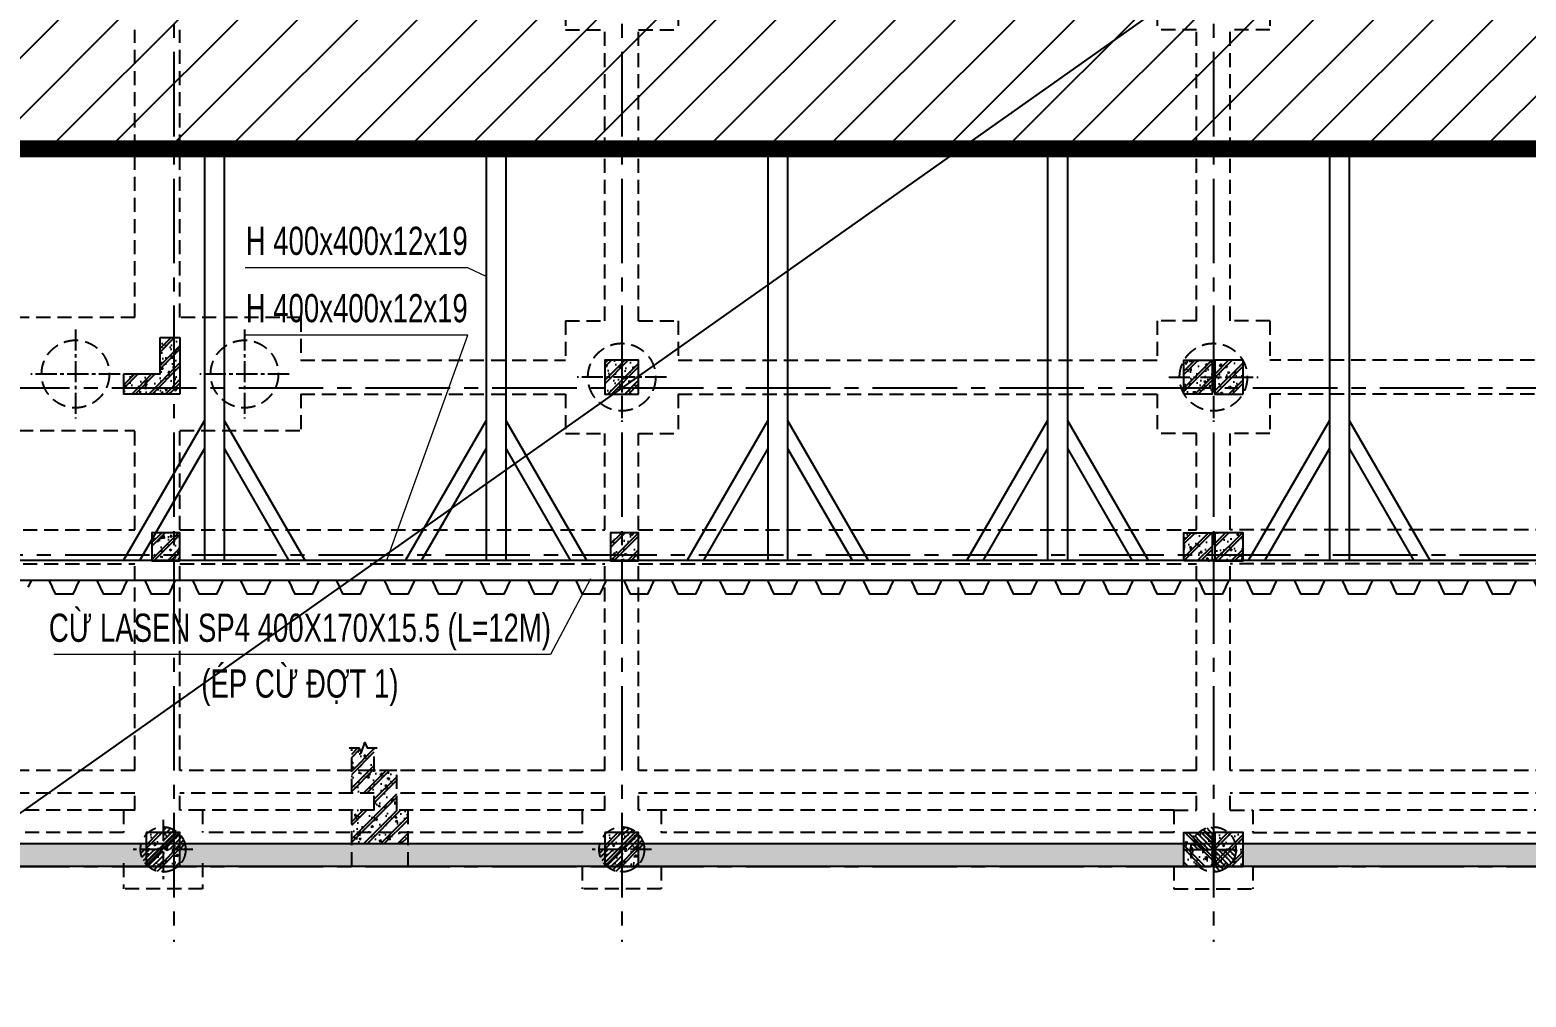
# Model space of a CAD drawing. Extents: x 71 to 3057337, y -14 to 345257.
# Drawn here: x 2958551 to 2985102, y 272098 to 289256 of the extents above; entities that cross this region are included whole.
import ezdxf
from ezdxf.enums import TextEntityAlignment as Align

# ---------------------------------------------------------------- set-up
doc = ezdxf.new("R2010")
doc.units = 0
doc.header["$LTSCALE"] = 1000
doc.header["$MEASUREMENT"] = 0
doc.linetypes.add('CENTER2', pattern=[1.125, 0.75, -0.125, 0.125, -0.125])
doc.linetypes.add('HIDDEN', pattern=[0.375, 0.25, -0.125])
for name, color, linetype in [('03BORDER', 3, 'CONTINUOUS'), ('CDC.01.AXIS', 160, 'CENTER2'), ('CDC.04.HIDDEN', 8, 'HIDDEN'), ('CDC.05.STEEL', 4, 'CONTINUOUS'), ('CDC.06.TEXT', 2, 'CONTINUOUS'), ('CDC.09.COLUMN', 4, 'CONTINUOUS'), ('CDC.10.HATCH', 9, 'CONTINUOUS'), ('CDC.14.STEELNUM', 2, 'CONTINUOUS'), ('DIM', 1, 'CONTINUOUS')]:
    doc.layers.add(name, color=color, linetype=linetype)
doc.layers.add('KCS_CHI', color=1, linetype='CONTINUOUS', lineweight=15)
doc.layers.add('KCS_Plotter', color=11, linetype='CONTINUOUS', plot=False)
doc.styles.add('ARIAL', font='arial.ttf', dxfattribs={"width": 0.6})
pattern_1 = [(50, (-321037.27, 0), (358.63009, -31.376067), [37.5, -412.5]), (355, (-321037.27, 0), (-69.37567, 376.09607), [30, -330]), (100.4514, (-321007.4, -2.6), (289.25469, 344.71977), [31.870095, -350.571056]), (46.1842, (-321037.27, 100), (533.62052, -82.75951), [56.25, -618.75]), (96.6356, (-320992.8, 93.1), (467.33135, 487.05894), [47.80514, -525.8565]), (351.1842, (-321037.3, 100), (467.33097, 487.0593), [45, -495]), (21, (-320987.27, 75), (298.453526, -201.309445), [37.5, -412.5]), (326, (-320987.27, 75), (121.657666, 362.57502), [30, -330]), (71.4514, (-320962.4, 58.22), (420.111314, 161.26525), [31.870095, -350.571056]), (37.5, (-321037.27, 0), (6.079928, 166.446927), [0, -326, 0, -335, 0, -331.25]), (7.5, (-321037.27, 0), (131.534769, 197.205856), [0, -191, 0, -318.5, 0, -126.25]), (327.5, (-321148.77, 0), (266.911218, -11.277436), [0, -125, 0, -390, 0, -517.5]), (317.5, (-321198.77, 0), (291.593085, 50.05249), [0, -162.5, 0, -259, 0, -367.5]), (45, (-321037.27, 0), (-150.26019, 150.26019), []), (45, (-321037.27, 61.25), (-150.26019, 150.26019), [])]
pattern_2 = [(50, (-321037.27, 0), (358.63009, -31.376067), [37.5, -412.5]), (355, (-321037.27, 0), (-69.37567, 376.09607), [30, -330]), (100.4514, (-321007.4, -2.6), (289.25469, 344.71977), [31.870095, -350.571056]), (46.1842, (-321037.27, 100), (533.62052, -82.75951), [56.25, -618.75]), (96.6356, (-320992.8, 93.1), (467.33135, 487.05894), [47.80514, -525.8565]), (351.1842, (-321037.3, 100), (467.33097, 487.0593), [45, -495]), (21, (-320987.27, 75), (298.453526, -201.309445), [37.5, -412.5]), (326, (-320987.27, 75), (121.657666, 362.57502), [30, -330]), (71.4514, (-320962.4, 58.22), (420.111314, 161.26525), [31.870095, -350.571056]), (37.5, (-321037.27, 0), (6.079928, 166.446927), [0, -326, 0, -335, 0, -331.25]), (7.5, (-321037.27, 0), (131.534769, 197.205856), [0, -191, 0, -318.5, 0, -126.25]), (327.5, (-321148.77, 0), (266.911218, -11.277436), [0, -125, 0, -390, 0, -517.5]), (317.5, (-321198.77, 0), (291.593085, 50.05249), [0, -162.5, 0, -259, 0, -367.5]), (45, (-321037.27, 0), (-150.26019, 150.26019), []), (45, (-321037.27, 61.25), (-150.26019, 150.26019), [])]

# ---------------------------------------------------------------- blocks, each defined once
blk = doc.blocks.new('7.95M')
at = {"layer": 'CDC.10.HATCH'}
h = blk.add_hatch(dxfattribs=at)
h.set_pattern_fill('CHAU-01', color=256, scale=50, style=0, pattern_type=2)
h.set_pattern_definition([(230, (3190972.22, -183495.4), (-358.63009, 31.376067), [37.5, -412.5]), (175, (3190972.22, -183495.4), (69.37567, -376.09607), [30, -330]), (280.4514, (3190942.34, -183492.77), (-289.25469, -344.71977), [31.870095, -350.571056]), (226.1842, (3190972.22, -183595.4), (-533.62052, 82.75951), [56.25, -618.75]), (276.6356, (3190927.76, -183588.5), (-467.33135, -487.05894), [47.80514, -525.8565]), (171.1842, (3190972.2, -183595.4), (-467.33097, -487.0593), [45, -495]), (201, (3190922.22, -183570.4), (-298.453526, 201.309445), [37.5, -412.5]), (146, (3190922.22, -183570.4), (-121.657666, -362.57502), [30, -330]), (251.4514, (3190897.35, -183553.6), (-420.111314, -161.26525), [31.870095, -350.571056]), (217.5, (3190972.22, -183495.39), (-6.079928, -166.446927), [0, -326, 0, -335, 0, -331.25]), (187.5, (3190972.22, -183495.39), (-131.534769, -197.205856), [0, -191, 0, -318.5, 0, -126.25]), (147.5, (3191083.72, -183495.39), (-266.911218, 11.277436), [0, -125, 0, -390, 0, -517.5]), (137.5, (3191133.72, -183495.39), (-291.593085, -50.05249), [0, -162.5, 0, -259, 0, -367.5]), (225, (3190972.22, -183495.39), (150.26019, -150.26019), []), (225, (3190972.22, -183556.64), (150.26019, -150.26019), [])])
h.paths.add_polyline_path([(1450292, -110648), (1450402, -110648), (1450402, -109757), (1450292, -109757)])
h.paths.add_polyline_path([(1449402, -110648), (1450292, -110648), (1450292, -109757), (1450052, -109757), (1450052, -110407), (1449402, -110407)])
h.paths.add_polyline_path([(1449402, -110757), (1450292, -110757), (1450292, -110648), (1449402, -110648)])
h.paths.add_polyline_path([(1450292, -110757), (1450402, -110757), (1450402, -110648), (1450292, -110648)])
h = blk.add_hatch(dxfattribs=at)
h.set_pattern_fill('CHAU-01', color=256, scale=50, style=0, pattern_type=2)
h.set_pattern_definition([(50, (-323337.27, 0), (358.63009, -31.376067), [37.5, -412.5]), (355, (-323337.27, 0), (-69.37567, 376.09607), [30, -330]), (100.4514, (-323307.4, -2.6), (289.25469, 344.71977), [31.870095, -350.571056]), (46.1842, (-323337.27, 100), (533.62052, -82.75951), [56.25, -618.75]), (96.6356, (-323292.8, 93.1), (467.33135, 487.05894), [47.80514, -525.8565]), (351.1842, (-323337.3, 100), (467.33097, 487.0593), [45, -495]), (21, (-323287.27, 75), (298.453526, -201.309445), [37.5, -412.5]), (326, (-323287.27, 75), (121.657666, 362.57502), [30, -330]), (71.4514, (-323262.4, 58.22), (420.111314, 161.26525), [31.870095, -350.571056]), (37.5, (-323337.27, 0), (6.079928, 166.446927), [0, -326, 0, -335, 0, -331.25]), (7.5, (-323337.27, 0), (131.534769, 197.205856), [0, -191, 0, -318.5, 0, -126.25]), (327.5, (-323448.77, 0), (266.911218, -11.277436), [0, -125, 0, -390, 0, -517.5]), (317.5, (-323498.77, 0), (291.593085, 50.05249), [0, -162.5, 0, -259, 0, -367.5]), (45, (-323337.27, 0), (-150.26019, 150.26019), []), (45, (-323337.27, 61.25), (-150.26019, 150.26019), [])])
h.paths.add_polyline_path([(1458542, -110157), (1457942, -110157), (1457942, -110757), (1458542, -110757)])
h = blk.add_hatch(dxfattribs=at)
h.set_pattern_fill('CHAU-01', color=256, scale=50, style=0, pattern_type=2)
h.set_pattern_definition(pattern_1)
h.paths.add_polyline_path([(1468217, -110157), (1468217, -110757), (1468717, -110757), (1468717, -110157)])
h = blk.add_hatch(dxfattribs=at)
h.set_pattern_fill('CHAU-01', color=256, scale=50, style=0, pattern_type=2)
h.set_pattern_definition(pattern_1)
h.paths.add_polyline_path([(1469267, -110157), (1469267, -110757), (1468767, -110757), (1468767, -110157)])
h = blk.add_hatch(dxfattribs=at)
h.set_pattern_fill('CHAU-01', color=256, scale=50, style=0, pattern_type=2)
h.set_pattern_definition([(50, (-323387.27, 0), (358.63009, -31.376067), [37.5, -412.5]), (355, (-323387.27, 0), (-69.37567, 376.09607), [30, -330]), (100.4514, (-323357.4, -2.6), (289.25469, 344.71977), [31.870095, -350.571056]), (46.1842, (-323387.27, 100), (533.62052, -82.75951), [56.25, -618.75]), (96.6356, (-323342.8, 93.1), (467.33135, 487.05894), [47.80514, -525.8565]), (351.1842, (-323387.3, 100), (467.33097, 487.0593), [45, -495]), (21, (-323337.27, 75), (298.453526, -201.309445), [37.5, -412.5]), (326, (-323337.27, 75), (121.657666, 362.57502), [30, -330]), (71.4514, (-323312.4, 58.22), (420.111314, 161.26525), [31.870095, -350.571056]), (37.5, (-323387.27, 0), (6.079928, 166.446927), [0, -326, 0, -335, 0, -331.25]), (7.5, (-323387.27, 0), (131.534769, 197.205856), [0, -191, 0, -318.5, 0, -126.25]), (327.5, (-323498.77, 0), (266.911218, -11.277436), [0, -125, 0, -390, 0, -517.5]), (317.5, (-323548.77, 0), (291.593085, 50.05249), [0, -162.5, 0, -259, 0, -367.5]), (45, (-323387.27, 0), (-150.26019, 150.26019), []), (45, (-323387.27, 61.25), (-150.26019, 150.26019), [])])
h.paths.add_polyline_path([(1450402, -113718), (1450402, -113218), (1449902, -113218), (1449902, -113718)])
h = blk.add_hatch(dxfattribs=at)
h.set_pattern_fill('CHAU-01', color=256, scale=50, style=0, pattern_type=2)
h.set_pattern_definition([(50, (-323337.27, 0), (358.63009, -31.376067), [37.5, -412.5]), (355, (-323337.27, 0), (-69.37567, 376.09607), [30, -330]), (100.4514, (-323307.4, -2.6), (289.25469, 344.71977), [31.870095, -350.571056]), (46.1842, (-323337.27, 100), (533.62052, -82.75951), [56.25, -618.75]), (96.6356, (-323292.8, 93.1), (467.33135, 487.05894), [47.80514, -525.8565]), (351.1842, (-323337.3, 100), (467.33097, 487.0593), [45, -495]), (21, (-323287.27, 75), (298.453526, -201.309445), [37.5, -412.5]), (326, (-323287.27, 75), (121.657666, 362.57502), [30, -330]), (71.4514, (-323262.4, 58.22), (420.111314, 161.26525), [31.870095, -350.571056]), (37.5, (-323337.27, 0), (6.079928, 166.446927), [0, -326, 0, -335, 0, -331.25]), (7.5, (-323337.27, 0), (131.534769, 197.205856), [0, -191, 0, -318.5, 0, -126.25]), (327.5, (-323448.77, 0), (266.911218, -11.277436), [0, -125, 0, -390, 0, -517.5]), (317.5, (-323498.77, 0), (291.593085, 50.05249), [0, -162.5, 0, -259, 0, -367.5]), (45, (-323337.27, 0), (-150.26019, 150.26019), []), (45, (-323337.27, 61.25), (-150.26019, 150.26019), [])])
h.paths.add_polyline_path([(1458542, -113718), (1458542, -113218), (1458042, -113218), (1458042, -113718)])
h = blk.add_hatch(dxfattribs=at)
h.set_pattern_fill('CHAU-01', color=256, scale=50, style=0, pattern_type=2)
h.set_pattern_definition(pattern_2)
h.paths.add_polyline_path([(1468217, -113718), (1468217, -113218), (1468717, -113218), (1468717, -113718)])
h = blk.add_hatch(dxfattribs=at)
h.set_pattern_fill('CHAU-01', color=256, scale=50, style=0, pattern_type=2)
h.set_pattern_definition(pattern_2)
h.paths.add_polyline_path([(1469267, -113718), (1469267, -113218), (1468767, -113218), (1468767, -113718)])
h = blk.add_hatch(dxfattribs=at)
h.set_pattern_fill('CHAU-01', color=256, scale=50, style=0, pattern_type=2)
h.set_pattern_definition([(50, (-323387.27, -2490), (358.63009, -31.376067), [37.5, -412.5]), (355, (-323387.27, -2490), (-69.37567, 376.09607), [30, -330]), (100.4514, (-323357.4, -2492.6), (289.25469, 344.71977), [31.870095, -350.571056]), (46.1842, (-323387.27, -2390), (533.62052, -82.75951), [56.25, -618.75]), (96.6356, (-323342.8, -2396.9), (467.33135, 487.05894), [47.80514, -525.8565]), (351.1842, (-323387.3, -2390), (467.33097, 487.0593), [45, -495]), (21, (-323337.27, -2415), (298.453526, -201.309445), [37.5, -412.5]), (326, (-323337.27, -2415), (121.657666, 362.57502), [30, -330]), (71.4514, (-323312.4, -2431.78), (420.111314, 161.26525), [31.870095, -350.571056]), (37.5, (-323387.27, -2490), (6.079928, 166.446927), [0, -326, 0, -335, 0, -331.25]), (7.5, (-323387.27, -2490), (131.534769, 197.205856), [0, -191, 0, -318.5, 0, -126.25]), (327.5, (-323498.77, -2490), (266.911218, -11.277436), [0, -125, 0, -390, 0, -517.5]), (317.5, (-323548.77, -2490), (291.593085, 50.05249), [0, -162.5, 0, -259, 0, -367.5]), (45, (-323387.27, -2490), (-150.26019, 150.26019), []), (45, (-323387.27, -2428.75), (-150.26019, 150.26019), [])])
h.paths.add_polyline_path([(1454249, -118136), (1454449, -118136), (1454449, -118737), (1453449, -118737), (1453449, -118136), (1453849, -118136), (1453849, -117836), (1453449, -117836), (1453449, -117033), (1453574, -117033), (1453615, -117127), (1453683, -116939), (1453724, -117033), (1453849, -117033), (1453849, -117436), (1454249, -117436)])
h = blk.add_hatch(dxfattribs=at)
h.set_pattern_fill('ANSI31', color=256, scale=500, style=0)
h.set_pattern_definition([(45, (-326561.25, -37452.91), (-44.1941738, 44.1941738), [])])
h.paths.add_polyline_path([(1450102, -118437), (1450102, -118837), (1450502, -118837, 0.414214)])
h.paths.add_polyline_path([(1450102, -118837), (1449702, -118837, 0.414214), (1450102, -119237)])
h = blk.add_hatch(dxfattribs=at)
h.set_pattern_fill('CHAU-01', color=256, scale=50, angle=270, style=0, pattern_type=2)
h.set_pattern_definition([(220, (3199158.75, -425846.47), (31.376067, -358.63009), [37.5, -412.5]), (275, (3199158.75, -425846.47), (-376.09607, 69.37567), [30, -330]), (169.5486, (3199161.36, -425876.35), (-344.71977, -289.25469), [31.870095, -350.571056]), (223.8158, (3199058.75, -425846.47), (82.75951, -533.62052), [56.25, -618.75]), (173.3644, (3199065.65, -425890.94), (-487.05894, -467.33135), [47.80514, -525.8565]), (278.8158, (3199058.75, -425846.47), (-487.0593, -467.33097), [45, -495]), (249, (3199083.75, -425896.47), (201.309445, -298.453526), [37.5, -412.5]), (304, (3199083.75, -425896.47), (-362.57502, -121.657666), [30, -330]), (198.5486, (3199100.52, -425921.34), (-161.26525, -420.111314), [31.870095, -350.571056]), (232.5, (3199158.75, -425846.47), (-166.446927, -6.079928), [0, -326, 0, -335, 0, -331.25]), (262.5, (3199158.75, -425846.47), (-197.205856, -131.534769), [0, -191, 0, -318.5, 0, -126.25]), (302.5, (3199158.75, -425734.97), (11.277436, -266.911218), [0, -125, 0, -390, 0, -517.5]), (312.5, (3199158.75, -425684.97), (-50.05249, -291.593085), [0, -162.5, 0, -259, 0, -367.5]), (225, (3199158.75, -425846.47), (-150.26019, 150.26019), []), (225, (3199097.5, -425846.47), (-150.26019, 150.26019), [])])
h.paths.add_polyline_path([(1449802, -119125), (1450402, -119125), (1450402, -118525), (1449802, -118525)])
h = blk.add_hatch(dxfattribs=at)
h.set_pattern_fill('ANSI31', color=256, scale=500, style=0)
h.set_pattern_definition([(45, (-318421.216, -37452.99), (-44.1941738, 44.1941738), [])])
h.paths.add_polyline_path([(1458242, -118437), (1458242, -118837), (1458642, -118837, 0.414214)])
h.paths.add_polyline_path([(1458242, -118837), (1457842, -118837, 0.414214), (1458242, -119237)])
h = blk.add_hatch(dxfattribs=at)
h.set_pattern_fill('CHAU-01', color=256, scale=50, angle=270, style=0, pattern_type=2)
h.set_pattern_definition([(220, (3207298.75, -425858.57), (31.376067, -358.63009), [37.5, -412.5]), (275, (3207298.75, -425858.57), (-376.09607, 69.37567), [30, -330]), (169.5486, (3207301.37, -425888.45), (-344.71977, -289.25469), [31.870095, -350.571056]), (223.8158, (3207198.75, -425858.57), (82.75951, -533.62052), [56.25, -618.75]), (173.3644, (3207205.65, -425903.03), (-487.05894, -467.33135), [47.80514, -525.8565]), (278.8158, (3207198.75, -425858.57), (-487.0593, -467.33097), [45, -495]), (249, (3207223.75, -425908.57), (201.309445, -298.453526), [37.5, -412.5]), (304, (3207223.75, -425908.57), (-362.57502, -121.657666), [30, -330]), (198.5486, (3207240.53, -425933.44), (-161.26525, -420.111314), [31.870095, -350.571056]), (232.5, (3207298.75, -425858.57), (-166.446927, -6.079928), [0, -326, 0, -335, 0, -331.25]), (262.5, (3207298.75, -425858.57), (-197.205856, -131.534769), [0, -191, 0, -318.5, 0, -126.25]), (302.5, (3207298.75, -425747.07), (11.277436, -266.911218), [0, -125, 0, -390, 0, -517.5]), (312.5, (3207298.75, -425697.07), (-50.05249, -291.593085), [0, -162.5, 0, -259, 0, -367.5]), (225, (3207298.75, -425858.57), (-150.26019, 150.26019), []), (225, (3207237.5, -425858.57), (-150.26019, 150.26019), [])])
h.paths.add_polyline_path([(1457942, -119137), (1458542, -119137), (1458542, -118537), (1457942, -118537)])
h = blk.add_hatch(dxfattribs=at)
h.set_pattern_fill('CHAU-01', color=256, scale=50, angle=270, style=0, pattern_type=2)
h.set_pattern_definition([(320, (-280638.55, -425858.57), (-31.376067, -358.63009), [37.5, -412.5]), (265, (-280638.55, -425858.57), (376.09607, 69.37567), [30, -330]), (10.4514, (-280641.16, -425888.45), (344.71977, -289.25469), [31.870095, -350.571056]), (316.1842, (-280538.55, -425858.57), (-82.75951, -533.62052), [56.25, -618.75]), (6.6356, (-280545.45, -425903.03), (487.05894, -467.33135), [47.80514, -525.8565]), (261.1842, (-280538.55, -425858.57), (487.0593, -467.33097), [45, -495]), (291, (-280563.55, -425908.57), (-201.309445, -298.453526), [37.5, -412.5]), (236, (-280563.55, -425908.57), (362.57502, -121.657666), [30, -330]), (341.4514, (-280580.32, -425933.44), (161.26525, -420.111314), [31.870095, -350.571056]), (307.5, (-280638.55, -425858.57), (166.446927, -6.079928), [0, -326, 0, -335, 0, -331.25]), (277.5, (-280638.55, -425858.57), (197.205856, -131.534769), [0, -191, 0, -318.5, 0, -126.25]), (237.5, (-280638.55, -425747.07), (-11.277436, -266.911218), [0, -125, 0, -390, 0, -517.5]), (227.5, (-280638.55, -425697.07), (50.05249, -291.593085), [0, -162.5, 0, -259, 0, -367.5]), (315, (-280638.55, -425858.57), (150.26019, 150.26019), []), (315, (-280577.3, -425858.57), (150.26019, 150.26019), [])])
h.paths.add_polyline_path([(1468218, -118537), (1468218, -119137), (1468718, -119137), (1468718, -118537)])
h = blk.add_hatch(dxfattribs=at)
h.set_pattern_fill('ANSI31', color=256, scale=500, style=0)
h.set_pattern_definition([(135, (3245406.14, -37452.99), (44.1941738, 44.1941738), [])])
edge = h.paths.add_edge_path()
edge.add_line((1468742, -118437), (1468742, -118837))
edge.add_line((1468742, -118837), (1468342, -118837))
edge.add_ellipse((1468742, -118837), major_axis=(283, 283), ratio=1, start_angle=45, end_angle=135, ccw=False)
edge = h.paths.add_edge_path()
edge.add_line((1468742, -118837), (1469142, -118837))
edge.add_ellipse((1468742, -118837), major_axis=(283, 283), ratio=1, start_angle=225, end_angle=315, ccw=False)
edge.add_line((1468742, -119237), (1468742, -118837))
h = blk.add_hatch(dxfattribs=at)
h.set_pattern_fill('CHAU-01', color=256, scale=50, angle=270, style=0, pattern_type=2)
h.set_pattern_definition([(220, (3218123.47, -425858.57), (31.376067, -358.63009), [37.5, -412.5]), (275, (3218123.47, -425858.57), (-376.09607, 69.37567), [30, -330]), (169.5486, (3218126.1, -425888.45), (-344.71977, -289.25469), [31.870095, -350.571056]), (223.8158, (3218023.47, -425858.57), (82.75951, -533.62052), [56.25, -618.75]), (173.3644, (3218030.37, -425903.03), (-487.05894, -467.33135), [47.80514, -525.8565]), (278.8158, (3218023.47, -425858.57), (-487.0593, -467.33097), [45, -495]), (249, (3218048.47, -425908.57), (201.309445, -298.453526), [37.5, -412.5]), (304, (3218048.47, -425908.57), (-362.57502, -121.657666), [30, -330]), (198.5486, (3218065.25, -425933.44), (-161.26525, -420.111314), [31.870095, -350.571056]), (232.5, (3218123.47, -425858.57), (-166.446927, -6.079928), [0, -326, 0, -335, 0, -331.25]), (262.5, (3218123.47, -425858.57), (-197.205856, -131.534769), [0, -191, 0, -318.5, 0, -126.25]), (302.5, (3218123.47, -425747.07), (11.277436, -266.911218), [0, -125, 0, -390, 0, -517.5]), (312.5, (3218123.47, -425697.07), (-50.05249, -291.593085), [0, -162.5, 0, -259, 0, -367.5]), (225, (3218123.47, -425858.57), (-150.26019, 150.26019), []), (225, (3218062.22, -425858.57), (-150.26019, 150.26019), [])])
h.paths.add_polyline_path([(1469267, -118537), (1469267, -119137), (1468767, -119137), (1468767, -118537)])
h = blk.add_hatch(dxfattribs=at)
h.set_pattern_fill('CHAU-01', color=256, scale=80, style=0, pattern_type=2)
h.set_pattern_definition([(50, (-322187.27, -2490), (573.80815, -50.20171), [60, -660]), (355, (-322187.3, -2490), (-111.00107, 601.7537), [48, -528]), (100.4514, (-322139.46, -2494.2), (462.8075, 551.55163), [50.99215, -560.91369]), (46.1842, (-322187.3, -2330), (853.79284, -132.4152), [90, -990]), (96.6356, (-322116.1, -2341), (747.73016, 779.2943), [76.48823, -841.3704]), (351.1842, (-322187.3, -2330), (747.72956, 779.2949), [72, -792]), (21, (-322107.27, -2370), (477.52564, -322.09511), [60, -660]), (326, (-322107.3, -2370), (194.65227, 580.12004), [48, -528]), (71.4514, (-322067.5, -2396.84), (672.1781, 258.0244), [50.99215, -560.91369]), (37.5, (-322187.27, -2490), (9.727884, 266.315083), [0, -521.6, 0, -536, 0, -530]), (7.5, (-322187.27, -2490), (210.45563, 315.52937), [0, -305.6, 0, -509.6, 0, -202]), (327.5, (-322365.67, -2490), (427.05795, -18.043897), [0, -200, 0, -624, 0, -828]), (317.5, (-322445.67, -2490), (466.548935, 80.083986), [0, -260, 0, -414.4, 0, -588]), (45, (-322187.27, -2490), (-240.416306, 240.416306), []), (45, (-322187.27, -2392), (-240.416306, 240.416306), [])])
h.paths.add_polyline_path([(1418382, -118737), (1412962, -118737), (1412962, -119137), (1418382, -119137)])
h.paths.add_polyline_path([(1426192, -118737), (1418982, -118737), (1418982, -119137), (1426192, -119137)])
h.paths.add_polyline_path([(1434092, -118737), (1426792, -118737), (1426792, -119137), (1434092, -119137)])
h.paths.add_polyline_path([(1442042, -118737), (1434692, -118737), (1434692, -119137), (1442042, -119137)])
h.paths.add_polyline_path([(1449802, -118737), (1442642, -118737), (1442642, -119137), (1449802, -119137)])
h.paths.add_polyline_path([(1457942, -118737), (1450402, -118737), (1450402, -119137), (1457942, -119137)])
h.paths.add_polyline_path([(1468218, -118737), (1458542, -118737), (1458542, -119137), (1468218, -119137)])
h.paths.add_polyline_path([(1476583, -118737), (1469267, -118737), (1469267, -119137), (1476583, -119137)])
h.paths.add_polyline_path([(1484343, -118737), (1477183, -118737), (1477183, -119137), (1484343, -119137)])
h.paths.add_polyline_path([(1492293, -118738), (1484943, -118737), (1484943, -119137), (1492293, -119138)])
h.paths.add_polyline_path([(1500193, -118738), (1492893, -118738), (1492893, -119138), (1500193, -119138)])
h.paths.add_polyline_path([(1508003, -118738), (1500793, -118738), (1500793, -119138), (1508003, -119138)])
h.paths.add_polyline_path([(1515694, -118738), (1508603, -118738), (1508603, -119138), (1515694, -119138)])
at = {"layer": 'CDC.01.AXIS', "ltscale": 2}
for p, q in [((1450292, -61938), (1450292, -120474)), ((1458242, -61938), (1458242, -120474)), ((1468742, -61938), (1468742, -120474)), ((1410944, -110648), (1517957, -110648)), ((1412362, -113608), (1517957, -113608)), ((1410944, -119138), (1517957, -119138))]:
    blk.add_line(p, q, dxfattribs=at)
at = {"layer": 'CDC.01.AXIS', "ltscale": 0.5}
for p, q in [((1448547, -109610), (1448547, -111194)), ((1451547, -109610), (1451547, -111194)), ((1458242, -109665), (1458242, -111249)), ((1468742, -109665), (1468742, -111249)), ((1449339, -110402), (1447755, -110402)), ((1452339, -110402), (1450755, -110402)), ((1459034, -110457), (1457450, -110457)), ((1467950, -110457), (1469534, -110457)), ((1450102, -118309), (1450102, -119365)), ((1458242, -118309), (1458242, -119365)), ((1468742, -118309), (1468742, -119365)), ((1450630, -118837), (1449574, -118837)), ((1458770, -118837), (1457714, -118837)), ((1468214, -118837), (1469270, -118837))]:
    blk.add_line(p, q, dxfattribs=at)
at = {"layer": 'CDC.04.HIDDEN'}
for p, q in [((1457242, -103598), (1457242, -104298)), ((1459242, -103598), (1459242, -104298)), ((1467742, -103598), (1467742, -104298)), ((1469742, -103598), (1469742, -104298)), ((1449602, -109402), (1449602, -104298)), ((1450402, -109402), (1450402, -104298)), ((1457242, -104298), (1457942, -104298)), ((1457942, -109457), (1457942, -104298)), ((1458542, -109457), (1458542, -104298)), ((1458542, -104298), (1459242, -104298)), ((1468442, -104298), (1467742, -104298)), ((1468442, -109457), (1468442, -104298)), ((1469042, -109457), (1469042, -104298)), ((1469742, -104298), (1469042, -104298)), ((1449602, -109402), (1447547, -109402)), ((1452547, -109402), (1450402, -109402)), ((1452547, -109402), (1452547, -110157)), ((1457242, -109457), (1457942, -109457)), ((1457242, -109457), (1457242, -110157)), ((1458542, -109457), (1459242, -109457)), ((1459242, -109457), (1459242, -110157)), ((1467742, -109457), (1467742, -110157)), ((1468442, -109457), (1467742, -109457)), ((1469742, -109457), (1469042, -109457)), ((1469742, -109457), (1469742, -110157)), ((1452547, -110157), (1457242, -110157)), ((1459242, -110157), (1467742, -110157)), ((1474438, -110157), (1469742, -110157)), ((1452547, -110757), (1457242, -110757)), ((1452547, -110757), (1452547, -111402)), ((1457242, -110757), (1457242, -111457)), ((1459242, -110757), (1467742, -110757)), ((1459242, -110757), (1459242, -111457)), ((1467742, -110757), (1467742, -111457)), ((1474438, -110757), (1469742, -110757)), ((1469742, -110757), (1469742, -111457)), ((1447547, -111402), (1449602, -111402)), ((1449602, -113168), (1449602, -111402)), ((1450402, -113168), (1450402, -111402)), ((1450402, -111402), (1452547, -111402)), ((1457242, -111457), (1457942, -111457)), ((1457942, -113168), (1457942, -111457)), ((1458542, -113168), (1458542, -111457)), ((1458542, -111457), (1459242, -111457)), ((1468442, -111457), (1467742, -111457)), ((1468442, -113168), (1468442, -111457)), ((1469742, -111457), (1469042, -111457)), ((1469042, -113168), (1469042, -111457)), ((1442742, -113168), (1449602, -113168)), ((1450402, -113168), (1457942, -113168)), ((1458542, -113168), (1468442, -113168)), ((1476582, -113168), (1469042, -113168)), ((1442742, -113768), (1449602, -113768)), ((1449602, -117438), (1449602, -113768)), ((1450402, -117438), (1450402, -113768)), ((1450402, -113768), (1457942, -113768)), ((1457942, -117438), (1457942, -113768)), ((1458542, -117438), (1458542, -113768)), ((1458542, -113768), (1468442, -113768)), ((1468442, -117438), (1468442, -113768)), ((1469042, -117438), (1469042, -113768)), ((1476582, -113768), (1469042, -113768)), ((1453449, -117836), (1453449, -117029)), ((1453849, -117436), (1453849, -117029)), ((1449602, -117438), (1442742, -117438)), ((1457942, -117438), (1450402, -117438)), ((1454249, -117436), (1453849, -117436)), ((1454249, -118138), (1454249, -117436)), ((1468442, -117438), (1458542, -117438)), ((1476582, -117438), (1469042, -117438)), ((1449602, -117838), (1442742, -117838)), ((1449602, -118137), (1449602, -117838)), ((1450402, -118137), (1450402, -117838)), ((1453849, -117838), (1450402, -117838)), ((1453849, -118138), (1453849, -117836)), ((1457942, -117838), (1454249, -117838)), ((1457942, -118137), (1457942, -117838)), ((1458542, -118137), (1458542, -117838)), ((1468442, -117838), (1458542, -117838)), ((1468442, -118137), (1468442, -117838)), ((1469042, -118137), (1469042, -117838)), ((1476582, -117838), (1469042, -117838)), ((1449402, -118138), (1442742, -118138)), ((1449602, -118137), (1449402, -118137)), ((1449402, -118137), (1449402, -118537)), ((1450802, -118137), (1450402, -118137)), ((1450802, -118137), (1450802, -118537)), ((1453849, -118138), (1450802, -118138)), ((1453449, -119137), (1453449, -118136)), ((1457542, -118138), (1454249, -118138)), ((1454449, -119137), (1454449, -118136)), ((1457942, -118137), (1457542, -118137)), ((1457542, -118137), (1457542, -118537)), ((1458942, -118137), (1458542, -118137)), ((1458942, -118137), (1458942, -118537)), ((1468042, -118138), (1458942, -118138)), ((1468042, -118137), (1468042, -118537)), ((1468042, -118137), (1468442, -118137)), ((1469042, -118137), (1469442, -118137)), ((1469442, -118137), (1469442, -118537)), ((1476182, -118138), (1469442, -118138)), ((1449402, -118537), (1443041, -118537)), ((1457542, -118537), (1450802, -118537)), ((1468042, -118537), (1458942, -118537)), ((1469442, -118537), (1476182, -118537)), ((1449402, -119081), (1449402, -119537)), ((1450802, -119081), (1450802, -119537)), ((1457542, -119137), (1457542, -119537)), ((1458942, -119137), (1458942, -119537)), ((1468042, -119137), (1468042, -119537)), ((1469442, -119137), (1469442, -119537)), ((1450802, -119537), (1449402, -119537)), ((1458942, -119537), (1457542, -119537)), ((1468042, -119537), (1469442, -119537))]:
    blk.add_line(p, q, dxfattribs=at)
for centre, radius in [((1448547, -110402), 600), ((1451547, -110402), 600), ((1458242, -110457), 600), ((1468742, -110457), 600), ((1450102, -118837), 400), ((1458242, -118837), 400), ((1468742, -118837), 400)]:
    blk.add_circle(centre, radius, dxfattribs=at)
at = {"layer": 'CDC.09.COLUMN', "ltscale": 2000}
for p, q in [((1450052, -110407), (1450052, -109757)), ((1450052, -109757), (1450402, -109757)), ((1450402, -109757), (1450402, -110757)), ((1449402, -110407), (1449402, -110757)), ((1450052, -110407), (1449402, -110407)), ((1450402, -110757), (1449402, -110757))]:
    blk.add_line(p, q, dxfattribs=at)
at = {"layer": 'CDC.09.COLUMN'}
for p, q in [((1515694, -118738), (1412962, -118737)), ((1516294, -119138), (1412362, -119137))]:
    blk.add_line(p, q, dxfattribs=at)
at = {"layer": 'CDC.09.COLUMN', "ltscale": 2000}
for points in [[(1458542, -110757), (1458542, -110157), (1457942, -110157), (1457942, -110757)], [(1468217, -110757), (1468217, -110157), (1468717, -110157), (1468717, -110757)], [(1469267, -110757), (1469267, -110157), (1468767, -110157), (1468767, -110757)], [(1450402, -113718), (1450402, -113218), (1449902, -113218), (1449902, -113718)], [(1458542, -113718), (1458542, -113218), (1458042, -113218), (1458042, -113718)], [(1468217, -113718), (1468217, -113218), (1468717, -113218), (1468717, -113718)], [(1469267, -113718), (1469267, -113218), (1468767, -113218), (1468767, -113718)], [(1449802, -118537), (1449802, -119137), (1450402, -119137), (1450402, -118537)], [(1457942, -118537), (1457942, -119137), (1458542, -119137), (1458542, -118537)], [(1468718, -118537), (1468718, -119137), (1468218, -119137), (1468218, -118537)], [(1468767, -118537), (1468767, -119137), (1469267, -119137), (1469267, -118537)]]:
    blk.add_lwpolyline(points, close=True, dxfattribs=at)
at = {"layer": 'DIM'}
blk.add_lwpolyline([(1453403, -117033), (1453574, -117033), (1453615, -117127), (1453683, -116939), (1453724, -117033), (1453904, -117033)], dxfattribs=at)

msp = doc.modelspace()

# ---------------------------------------------------------------- hatches: boundary and pattern name
at = {"layer": 'CDC.10.HATCH'}
h = msp.add_hatch(dxfattribs=at)
h.set_pattern_fill('ANSI31', color=256, scale=6000, style=0)
h.set_pattern_definition([(45, (6046.44, 116416.5), (-530.33009, 530.33009), [])])
h.paths.add_polyline_path([(3014304.1, 316190.9), (2934235.7, 316190.9), (2934235.7, 287145.7), (3014304.1, 287145.7)])
h.paths.add_polyline_path([(2958056.3, 300307.1), (2989134.8, 300307.1), (2989134.8, 303623.8), (2958056.3, 303623.8)], flags=24)

# ---------------------------------------------------------------- linework, layer by layer
at = {"layer": 'CDC.05.STEEL', "color": 4}
for p, q in [((2961646.7, 287145.7), (2961646.7, 279846.5)), ((2961996.7, 287145.7), (2961996.7, 279846.5)), ((2966646.7, 287145.7), (2966646.7, 279846.5)), ((2966996.7, 287145.7), (2966996.7, 279846.5)), ((2971646.7, 287145.7), (2971646.7, 279846.5)), ((2971996.7, 287145.7), (2971996.7, 279846.5)), ((2976611.9, 287145.7), (2976611.9, 279846.5)), ((2976961.9, 287145.7), (2976961.9, 279846.5)), ((2981611.9, 287145.7), (2981611.9, 279846.5)), ((2981961.9, 287145.7), (2981961.9, 279846.5)), ((2961646.7, 282329.6), (2960213.9, 279846.5)), ((2961996.7, 282329.6), (2963429.5, 279846.5)), ((2966646.7, 282329.6), (2965213.9, 279846.5)), ((2966996.7, 282329.6), (2968429.5, 279846.5)), ((2971646.7, 282329.6), (2970213.9, 279846.5)), ((2971996.7, 282329.6), (2973429.5, 279846.5)), ((2976611.9, 282329.6), (2975179.1, 279846.5)), ((2976961.9, 282329.6), (2978394.7, 279846.5)), ((2981611.9, 282329.6), (2980179.1, 279846.5)), ((2981961.9, 282329.6), (2983394.7, 279846.5)), ((2961646.7, 281829.4), (2960502.5, 279846.5)), ((2961996.7, 281829.4), (2963140.9, 279846.5)), ((2966646.7, 281829.4), (2965502.5, 279846.5)), ((2966996.7, 281829.4), (2968140.9, 279846.5)), ((2971646.7, 281829.4), (2970502.5, 279846.5)), ((2971996.7, 281829.4), (2973140.9, 279846.5)), ((2976611.9, 281829.4), (2975467.8, 279846.5)), ((2976961.9, 281829.4), (2978106.1, 279846.5)), ((2981611.9, 281829.4), (2980467.8, 279846.5)), ((2981961.9, 281829.4), (2983106.1, 279846.5))]:
    msp.add_line(p, q, dxfattribs=at)
at = {"layer": 'CDC.05.STEEL', "linetype": 'Continuous'}
for p, q in [((2926854.2, 279846.5), (3021754.4, 279846.5)), ((2926504.2, 279496.5), (3022104.4, 279496.5))]:
    msp.add_line(p, q, dxfattribs=at)
at = {"layer": 'CDC.05.STEEL', "color": 4, "ltscale": 1000}
for points in [[(2958522.2, 279371.5), (2958584.7, 279496.5), (2958584.7, 279496.5), (2958884.7, 279496.5), (2958884.7, 279496.5), (2958947.2, 279371.5)], [(2959372.2, 279371.5), (2959309.7, 279246.5), (2959309.7, 279246.5), (2959009.7, 279246.5), (2959009.7, 279246.5), (2958947.2, 279371.5)], [(2959372.2, 279371.5), (2959434.7, 279496.5), (2959434.7, 279496.5), (2959734.7, 279496.5), (2959734.7, 279496.5), (2959797.2, 279371.5)], [(2960222.2, 279371.5), (2960159.7, 279246.5), (2960159.7, 279246.5), (2959859.7, 279246.5), (2959859.7, 279246.5), (2959797.2, 279371.5)], [(2960222.2, 279371.5), (2960159.7, 279246.5), (2960159.7, 279246.5), (2959859.7, 279246.5), (2959859.7, 279246.5), (2959797.2, 279371.5)], [(2960222.2, 279371.5), (2960284.7, 279496.5), (2960284.7, 279496.5), (2960584.7, 279496.5), (2960584.7, 279496.5), (2960647.2, 279371.5)], [(2961072.2, 279371.5), (2961009.7, 279246.5), (2961009.7, 279246.5), (2960709.7, 279246.5), (2960709.7, 279246.5), (2960647.2, 279371.5)], [(2961072.2, 279371.5), (2961134.7, 279496.5), (2961134.7, 279496.5), (2961434.7, 279496.5), (2961434.7, 279496.5), (2961497.2, 279371.5)], [(2961922.2, 279371.5), (2961859.7, 279246.5), (2961859.7, 279246.5), (2961559.7, 279246.5), (2961559.7, 279246.5), (2961497.2, 279371.5)], [(2961922.2, 279371.5), (2961984.7, 279496.5), (2961984.7, 279496.5), (2962284.7, 279496.5), (2962284.7, 279496.5), (2962347.2, 279371.5)], [(2962772.2, 279371.5), (2962709.7, 279246.5), (2962709.7, 279246.5), (2962409.7, 279246.5), (2962409.7, 279246.5), (2962347.2, 279371.5)], [(2962772.2, 279371.5), (2962834.7, 279496.5), (2962834.7, 279496.5), (2963134.7, 279496.5), (2963134.7, 279496.5), (2963197.2, 279371.5)], [(2963622.2, 279371.5), (2963559.7, 279246.5), (2963559.7, 279246.5), (2963259.7, 279246.5), (2963259.7, 279246.5), (2963197.2, 279371.5)], [(2963622.2, 279371.5), (2963684.7, 279496.5), (2963684.7, 279496.5), (2963984.7, 279496.5), (2963984.7, 279496.5), (2964047.2, 279371.5)], [(2963622.2, 279371.5), (2963684.7, 279496.5), (2963684.7, 279496.5), (2963984.7, 279496.5), (2963984.7, 279496.5), (2964047.2, 279371.5)], [(2963803.6, 279496.5), (2963984.7, 279496.5), (2963984.7, 279496.5), (2964047.2, 279371.5)], [(2964472.2, 279371.5), (2964409.7, 279246.5), (2964409.7, 279246.5), (2964109.7, 279246.5), (2964109.7, 279246.5), (2964047.2, 279371.5)], [(2964472.2, 279371.5), (2964409.7, 279246.5), (2964409.7, 279246.5), (2964109.7, 279246.5), (2964109.7, 279246.5), (2964047.2, 279371.5)], [(2964472.2, 279371.5), (2964534.7, 279496.5), (2964534.7, 279496.5), (2964834.7, 279496.5), (2964834.7, 279496.5), (2964897.2, 279371.5)], [(2965322.2, 279371.5), (2965259.7, 279246.5), (2965259.7, 279246.5), (2964959.7, 279246.5), (2964959.7, 279246.5), (2964897.2, 279371.5)], [(2965322.2, 279371.5), (2965384.7, 279496.5), (2965384.7, 279496.5), (2965684.7, 279496.5), (2965684.7, 279496.5), (2965747.2, 279371.5)], [(2966172.2, 279371.5), (2966109.7, 279246.5), (2966109.7, 279246.5), (2965809.7, 279246.5), (2965809.7, 279246.5), (2965747.2, 279371.5)], [(2966172.2, 279371.5), (2966234.7, 279496.5), (2966234.7, 279496.5), (2966534.7, 279496.5), (2966534.7, 279496.5), (2966597.2, 279371.5)], [(2967022.2, 279371.5), (2966959.7, 279246.5), (2966959.7, 279246.5), (2966659.7, 279246.5), (2966659.7, 279246.5), (2966597.2, 279371.5)], [(2967022.2, 279371.5), (2967084.7, 279496.5), (2967084.7, 279496.5), (2967384.7, 279496.5), (2967384.7, 279496.5), (2967447.2, 279371.5)], [(2967872.2, 279371.5), (2967809.7, 279246.5), (2967809.7, 279246.5), (2967509.7, 279246.5), (2967509.7, 279246.5), (2967447.2, 279371.5)], [(2967872.2, 279371.5), (2967934.7, 279496.5), (2967934.7, 279496.5), (2968234.7, 279496.5), (2968234.7, 279496.5), (2968297.2, 279371.5)], [(2968722.2, 279371.5), (2968659.7, 279246.5), (2968659.7, 279246.5), (2968359.7, 279246.5), (2968359.7, 279246.5), (2968297.2, 279371.5)], [(2968722.2, 279371.5), (2968659.7, 279246.5), (2968659.7, 279246.5), (2968359.7, 279246.5), (2968359.7, 279246.5), (2968297.2, 279371.5)], [(2968722.2, 279371.5), (2968784.7, 279496.5), (2968784.7, 279496.5), (2969084.7, 279496.5), (2969084.7, 279496.5), (2969147.2, 279371.5)], [(2969572.2, 279371.5), (2969509.7, 279246.5), (2969509.7, 279246.5), (2969209.7, 279246.5), (2969209.7, 279246.5), (2969147.2, 279371.5)], [(2969572.2, 279371.5), (2969634.7, 279496.5), (2969634.7, 279496.5), (2969934.7, 279496.5), (2969934.7, 279496.5), (2969997.2, 279371.5)], [(2970422.2, 279371.5), (2970359.7, 279246.5), (2970359.7, 279246.5), (2970059.7, 279246.5), (2970059.7, 279246.5), (2969997.2, 279371.5)], [(2970422.2, 279371.5), (2970484.7, 279496.5), (2970484.7, 279496.5), (2970784.7, 279496.5), (2970784.7, 279496.5), (2970847.2, 279371.5)], [(2971272.2, 279371.5), (2971209.7, 279246.5), (2971209.7, 279246.5), (2970909.7, 279246.5), (2970909.7, 279246.5), (2970847.2, 279371.5)], [(2971272.2, 279371.5), (2971334.7, 279496.5), (2971334.7, 279496.5), (2971634.7, 279496.5), (2971634.7, 279496.5), (2971697.2, 279371.5)], [(2972122.2, 279371.5), (2972059.7, 279246.5), (2972059.7, 279246.5), (2971759.7, 279246.5), (2971759.7, 279246.5), (2971697.2, 279371.5)], [(2972122.2, 279371.5), (2972184.7, 279496.5), (2972184.7, 279496.5), (2972484.7, 279496.5), (2972484.7, 279496.5), (2972547.2, 279371.5)], [(2972122.2, 279371.5), (2972184.7, 279496.5), (2972184.7, 279496.5), (2972484.7, 279496.5), (2972484.7, 279496.5), (2972547.2, 279371.5)], [(2972303.6, 279496.5), (2972484.7, 279496.5), (2972484.7, 279496.5), (2972547.2, 279371.5)], [(2972972.2, 279371.5), (2972909.7, 279246.5), (2972909.7, 279246.5), (2972609.7, 279246.5), (2972609.7, 279246.5), (2972547.2, 279371.5)], [(2972972.2, 279371.5), (2972909.7, 279246.5), (2972909.7, 279246.5), (2972609.7, 279246.5), (2972609.7, 279246.5), (2972547.2, 279371.5)], [(2972972.2, 279371.5), (2972909.7, 279246.5), (2972909.7, 279246.5), (2972609.7, 279246.5), (2972609.7, 279246.5), (2972547.2, 279371.5)], [(2972972.2, 279371.5), (2973034.7, 279496.5), (2973034.7, 279496.5), (2973334.7, 279496.5), (2973334.7, 279496.5), (2973397.2, 279371.5)], [(2972972.2, 279371.5), (2973034.7, 279496.5), (2973034.7, 279496.5), (2973334.7, 279496.5), (2973334.7, 279496.5), (2973397.2, 279371.5)], [(2973822.2, 279371.5), (2973759.7, 279246.5), (2973759.7, 279246.5), (2973459.7, 279246.5), (2973459.7, 279246.5), (2973397.2, 279371.5)], [(2973822.2, 279371.5), (2973884.7, 279496.5), (2973884.7, 279496.5), (2974184.7, 279496.5), (2974184.7, 279496.5), (2974247.2, 279371.5)], [(2974672.2, 279371.5), (2974609.7, 279246.5), (2974609.7, 279246.5), (2974309.7, 279246.5), (2974309.7, 279246.5), (2974247.2, 279371.5)], [(2974672.2, 279371.5), (2974609.7, 279246.5), (2974609.7, 279246.5), (2974309.7, 279246.5), (2974309.7, 279246.5), (2974247.2, 279371.5)], [(2974672.2, 279371.5), (2974734.7, 279496.5), (2974734.7, 279496.5), (2975034.7, 279496.5), (2975034.7, 279496.5), (2975097.2, 279371.5)], [(2975522.2, 279371.5), (2975459.7, 279246.5), (2975459.7, 279246.5), (2975159.7, 279246.5), (2975159.7, 279246.5), (2975097.2, 279371.5)], [(2975522.2, 279371.5), (2975584.7, 279496.5), (2975584.7, 279496.5), (2975884.7, 279496.5), (2975884.7, 279496.5), (2975947.2, 279371.5)], [(2976372.2, 279371.5), (2976309.7, 279246.5), (2976309.7, 279246.5), (2976009.7, 279246.5), (2976009.7, 279246.5), (2975947.2, 279371.5)], [(2976372.2, 279371.5), (2976434.7, 279496.5), (2976434.7, 279496.5), (2976734.7, 279496.5), (2976734.7, 279496.5), (2976797.2, 279371.5)], [(2977222.2, 279371.5), (2977159.7, 279246.5), (2977159.7, 279246.5), (2976859.7, 279246.5), (2976859.7, 279246.5), (2976797.2, 279371.5)], [(2977222.2, 279371.5), (2977284.7, 279496.5), (2977284.7, 279496.5), (2977584.7, 279496.5), (2977584.7, 279496.5), (2977647.2, 279371.5)], [(2978072.2, 279371.5), (2978009.7, 279246.5), (2978009.7, 279246.5), (2977709.7, 279246.5), (2977709.7, 279246.5), (2977647.2, 279371.5)], [(2978072.2, 279371.5), (2978134.7, 279496.5), (2978134.7, 279496.5), (2978434.7, 279496.5), (2978434.7, 279496.5), (2978497.2, 279371.5)], [(2978072.2, 279371.5), (2978134.7, 279496.5), (2978134.7, 279496.5), (2978434.7, 279496.5), (2978434.7, 279496.5), (2978497.2, 279371.5)], [(2978253.6, 279496.5), (2978434.7, 279496.5), (2978434.7, 279496.5), (2978497.2, 279371.5)], [(2978253.6, 279496.5), (2978434.7, 279496.5), (2978434.7, 279496.5), (2978497.2, 279371.5)], [(2978922.2, 279371.5), (2978859.7, 279246.5), (2978859.7, 279246.5), (2978559.7, 279246.5), (2978559.7, 279246.5), (2978497.2, 279371.5)], [(2978922.2, 279371.5), (2978859.7, 279246.5), (2978859.7, 279246.5), (2978559.7, 279246.5), (2978559.7, 279246.5), (2978497.2, 279371.5)], [(2978922.2, 279371.5), (2978859.7, 279246.5), (2978859.7, 279246.5), (2978559.7, 279246.5), (2978559.7, 279246.5), (2978497.2, 279371.5)], [(2978922.2, 279371.5), (2978859.7, 279246.5), (2978859.7, 279246.5), (2978559.7, 279246.5), (2978559.7, 279246.5), (2978497.2, 279371.5)], [(2978922.2, 279371.5), (2978984.7, 279496.5), (2978984.7, 279496.5), (2979284.7, 279496.5), (2979284.7, 279496.5), (2979347.2, 279371.5)], [(2979772.2, 279371.5), (2979709.7, 279246.5), (2979709.7, 279246.5), (2979409.7, 279246.5), (2979409.7, 279246.5), (2979347.2, 279371.5)], [(2979772.2, 279371.5), (2979834.7, 279496.5), (2979834.7, 279496.5), (2980134.7, 279496.5), (2980134.7, 279496.5), (2980197.2, 279371.5)], [(2980622.2, 279371.5), (2980559.7, 279246.5), (2980559.7, 279246.5), (2980259.7, 279246.5), (2980259.7, 279246.5), (2980197.2, 279371.5)], [(2980622.2, 279371.5), (2980684.7, 279496.5), (2980684.7, 279496.5), (2980984.7, 279496.5), (2980984.7, 279496.5), (2981047.2, 279371.5)], [(2981472.2, 279371.5), (2981409.7, 279246.5), (2981409.7, 279246.5), (2981109.7, 279246.5), (2981109.7, 279246.5), (2981047.2, 279371.5)], [(2981472.2, 279371.5), (2981534.7, 279496.5), (2981534.7, 279496.5), (2981834.7, 279496.5), (2981834.7, 279496.5), (2981897.2, 279371.5)], [(2982322.2, 279371.5), (2982259.7, 279246.5), (2982259.7, 279246.5), (2981959.7, 279246.5), (2981959.7, 279246.5), (2981897.2, 279371.5)], [(2982322.2, 279371.5), (2982384.7, 279496.5), (2982384.7, 279496.5), (2982684.7, 279496.5), (2982684.7, 279496.5), (2982747.2, 279371.5)], [(2983172.2, 279371.5), (2983109.7, 279246.5), (2983109.7, 279246.5), (2982809.7, 279246.5), (2982809.7, 279246.5), (2982747.2, 279371.5)], [(2983172.2, 279371.5), (2983109.7, 279246.5), (2983109.7, 279246.5), (2982809.7, 279246.5), (2982809.7, 279246.5), (2982747.2, 279371.5)], [(2983172.2, 279371.5), (2983234.7, 279496.5), (2983234.7, 279496.5), (2983534.7, 279496.5), (2983534.7, 279496.5), (2983597.2, 279371.5)], [(2984022.2, 279371.5), (2983959.7, 279246.5), (2983959.7, 279246.5), (2983659.7, 279246.5), (2983659.7, 279246.5), (2983597.2, 279371.5)], [(2984022.2, 279371.5), (2984084.7, 279496.5), (2984084.7, 279496.5), (2984384.7, 279496.5), (2984384.7, 279496.5), (2984447.2, 279371.5)], [(2984872.2, 279371.5), (2984809.7, 279246.5), (2984809.7, 279246.5), (2984509.7, 279246.5), (2984509.7, 279246.5), (2984447.2, 279371.5)], [(2984872.2, 279371.5), (2984934.7, 279496.5), (2984934.7, 279496.5), (2985234.7, 279496.5), (2985234.7, 279496.5), (2985297.2, 279371.5)]]:
    msp.add_lwpolyline(points, dxfattribs=at)
at = {"layer": 'CDC.14.STEELNUM', "const_width": 300}
msp.add_lwpolyline([(2934235.7, 316190.9), (3014304.1, 316190.9), (3014304.1, 287145.7), (2934235.7, 287145.7), (2934235.7, 316190.9)], dxfattribs=at)
at = {"layer": 'KCS_CHI'}
for points in [[(2966646.7, 284879.1), (2966323.4, 285038.4), (2962368.4, 285038.4)], [(2964886.6, 279846.5), (2966323.4, 283843.9), (2962368.4, 283843.9)], [(2968499.6, 279515.4), (2967789.5, 278174.1), (2958976.7, 278174.1)]]:
    msp.add_lwpolyline(points, dxfattribs=at)
at = {"layer": 'KCS_Plotter'}
msp.add_line((2905956.6, 238336.7), (3057336.6, 345256.7), dxfattribs=at)

# ---------------------------------------------------------------- block references
at = {"layer": '03BORDER'}
msp.add_blockref('7.95M', (1510811.7, 393553.9), dxfattribs=at)

# ---------------------------------------------------------------- texts
at = {"layer": 'CDC.06.TEXT', "color": 2, "style": 'ARIAL', "width": 0.7}
for s, p in [('H 400x400x12x19', (2964350.8, 285514.8)), ('H 400x400x12x19', (2964350.8, 284320.4)), ('CỪ LASEN SP4 400X170X15.5 (L=12M)', (2963342.3, 278650.6)), ('(ÉP CỪ ĐỢT 1)', (2963342.3, 277659.8))]:
    msp.add_text(s, height=500, dxfattribs=at).set_placement(p, align=Align.MIDDLE_CENTER)

doc.saveas('drawing.dxf')
